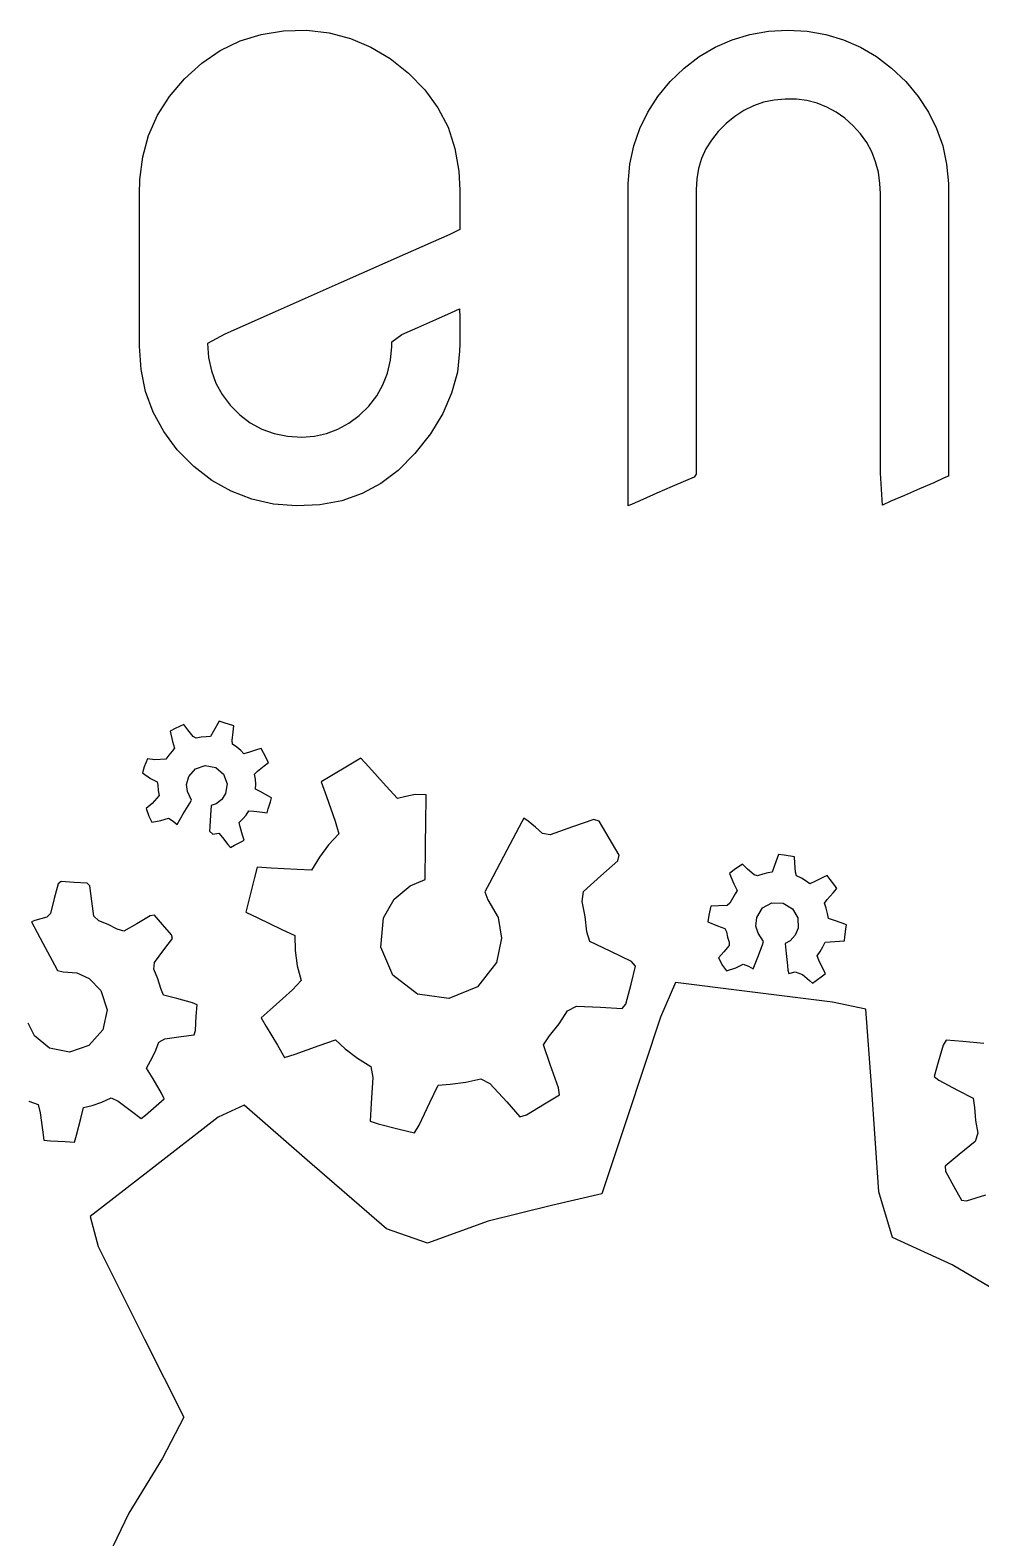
# Model space of a CAD drawing. Header units: metres. Extents: x 1284 to 1630, y 1792 to 2073.
# Drawn here: x 1463.15 to 1471.06, y 1857.79 to 1870.33 of the extents above; entities that cross this region are included whole.
import ezdxf

# ---------------------------------------------------------------- set-up
doc = ezdxf.new("R2010")
doc.units = ezdxf.units.M

msp = doc.modelspace()

# ---------------------------------------------------------------- linework, layer by layer
at = {"layer": 'COMPONENT0'}
for p, q in [((1464.734, 1870.162, 0.001), (1464.899, 1870.242, 0.001)), ((1464.899, 1870.242, 0.001), (1465.075, 1870.296, 0.001)), ((1465.075, 1870.296, 0.001), (1465.261, 1870.326, 0.001)), ((1465.261, 1870.326, 0.001), (1465.454, 1870.33, 0.001)), ((1465.454, 1870.33, 0.001), (1465.639, 1870.309, 0.001)), ((1465.639, 1870.309, 0.001), (1465.816, 1870.263, 0.001)), ((1465.816, 1870.263, 0.001), (1465.985, 1870.191, 0.001)), ((1468.851, 1870.191, 0.001), (1468.99, 1870.252, 0.001)), ((1468.99, 1870.252, 0.001), (1469.138, 1870.296, 0.001)), ((1469.138, 1870.296, 0.001), (1469.292, 1870.322, 0.001)), ((1469.292, 1870.322, 0.001), (1469.454, 1870.331, 0.001)), ((1469.454, 1870.331, 0.001), (1469.616, 1870.322, 0.001)), ((1469.616, 1870.322, 0.001), (1469.77, 1870.296, 0.001)), ((1469.77, 1870.296, 0.001), (1469.918, 1870.252, 0.001)), ((1469.918, 1870.252, 0.001), (1470.058, 1870.191, 0.001)), ((1464.58, 1870.057, 0.001), (1464.734, 1870.162, 0.001)), ((1465.985, 1870.191, 0.001), (1466.147, 1870.095, 0.001)), ((1466.147, 1870.095, 0.001), (1466.3, 1869.973, 0.001)), ((1468.593, 1870.016, 0.001), (1468.718, 1870.112, 0.001)), ((1468.718, 1870.112, 0.001), (1468.851, 1870.191, 0.001)), ((1470.058, 1870.191, 0.001), (1470.191, 1870.112, 0.001)), ((1470.191, 1870.112, 0.001), (1470.317, 1870.016, 0.001)), ((1464.436, 1869.927, 0.001), (1464.58, 1870.057, 0.001)), ((1466.3, 1869.973, 0.001), (1466.436, 1869.835, 0.001)), ((1468.476, 1869.903, 0.001), (1468.593, 1870.016, 0.001)), ((1470.317, 1870.016, 0.001), (1470.436, 1869.903, 0.001)), ((1464.311, 1869.78, 0.001), (1464.436, 1869.927, 0.001)), ((1468.374, 1869.78, 0.001), (1468.476, 1869.903, 0.001)), ((1470.436, 1869.903, 0.001), (1470.538, 1869.78, 0.001)), ((1464.212, 1869.623, 0.001), (1464.311, 1869.78, 0.001)), ((1466.436, 1869.835, 0.001), (1466.544, 1869.686, 0.001)), ((1468.29, 1869.65, 0.001), (1468.374, 1869.78, 0.001)), ((1469.253, 1869.731, 0.001), (1469.169, 1869.702, 0.001)), ((1469.341, 1869.75, 0.001), (1469.253, 1869.731, 0.001)), ((1469.433, 1869.758, 0.001), (1469.341, 1869.75, 0.001)), ((1469.525, 1869.756, 0.001), (1469.433, 1869.758, 0.001)), ((1469.613, 1869.745, 0.001), (1469.525, 1869.756, 0.001)), ((1469.697, 1869.723, 0.001), (1469.613, 1869.745, 0.001)), ((1469.778, 1869.691, 0.001), (1469.697, 1869.723, 0.001)), ((1470.538, 1869.78, 0.001), (1470.624, 1869.65, 0.001)), ((1464.138, 1869.456, 0.001), (1464.212, 1869.623, 0.001)), ((1466.544, 1869.686, 0.001), (1466.628, 1869.524, 0.001)), ((1468.223, 1869.513, 0.001), (1468.29, 1869.65, 0.001)), ((1469.012, 1869.614, 0.001), (1468.94, 1869.555, 0.001)), ((1469.088, 1869.663, 0.001), (1469.012, 1869.614, 0.001)), ((1469.169, 1869.702, 0.001), (1469.088, 1869.663, 0.001)), ((1469.855, 1869.649, 0.001), (1469.778, 1869.691, 0.001)), ((1469.928, 1869.598, 0.001), (1469.855, 1869.649, 0.001)), ((1469.998, 1869.536, 0.001), (1469.928, 1869.598, 0.001)), ((1470.624, 1869.65, 0.001), (1470.691, 1869.513, 0.001)), ((1466.628, 1869.524, 0.001), (1466.686, 1869.348, 0.001)), ((1468.173, 1869.368, 0.001), (1468.223, 1869.513, 0.001)), ((1468.874, 1869.488, 0.001), (1468.818, 1869.417, 0.001)), ((1468.94, 1869.555, 0.001), (1468.874, 1869.488, 0.001)), ((1470.059, 1869.468, 0.001), (1469.998, 1869.536, 0.001)), ((1470.11, 1869.396, 0.001), (1470.059, 1869.468, 0.001)), ((1470.691, 1869.513, 0.001), (1470.742, 1869.368, 0.001)), ((1464.089, 1869.278, 0.001), (1464.138, 1869.456, 0.001)), ((1466.686, 1869.348, 0.001), (1466.718, 1869.159, 0.001)), ((1468.141, 1869.217, 0.001), (1468.173, 1869.368, 0.001)), ((1468.772, 1869.343, 0.001), (1468.736, 1869.264, 0.001)), ((1468.818, 1869.417, 0.001), (1468.772, 1869.343, 0.001)), ((1470.152, 1869.319, 0.001), (1470.11, 1869.396, 0.001)), ((1470.742, 1869.368, 0.001), (1470.774, 1869.217, 0.001)), ((1464.066, 1869.09, 0.001), (1464.089, 1869.278, 0.001)), ((1468.736, 1869.264, 0.001), (1468.711, 1869.181, 0.001)), ((1470.184, 1869.236, 0.001), (1470.152, 1869.319, 0.001)), ((1470.207, 1869.149, 0.001), (1470.184, 1869.236, 0.001)), ((1466.718, 1869.159, 0.001), (1466.726, 1869.001, 0.001)), ((1468.127, 1869.057, 0.001), (1468.141, 1869.217, 0.001)), ((1468.696, 1869.094, 0.001), (1468.691, 1869.003, 0.001)), ((1468.711, 1869.181, 0.001), (1468.696, 1869.094, 0.001)), ((1470.22, 1869.057, 0.001), (1470.207, 1869.149, 0.001)), ((1470.774, 1869.217, 0.001), (1470.789, 1869.057, 0.001)), ((1464.063, 1868.966, 0.001), (1464.066, 1869.09, 0.001)), ((1464.063, 1868.754, 0.001), (1464.063, 1868.966, 0.001)), ((1466.726, 1869.001, 0.001), (1466.726, 1868.962, 0.001)), ((1468.126, 1868.929, 0.001), (1468.127, 1869.057, 0.001)), ((1468.691, 1869.003, 0.001), (1468.691, 1868.746, 0.001)), ((1470.224, 1868.973, 0.001), (1470.22, 1869.057, 0.001)), ((1470.224, 1868.72, 0.001), (1470.224, 1868.973, 0.001)), ((1470.789, 1869.057, 0.001), (1470.79, 1868.936, 0.001)), ((1466.726, 1868.962, 0.001), (1466.726, 1868.886, 0.001)), ((1466.726, 1868.886, 0.001), (1466.726, 1868.797, 0.001)), ((1468.126, 1868.592, 0.001), (1468.126, 1868.929, 0.001)), ((1470.79, 1868.936, 0.001), (1470.79, 1868.631, 0.001)), ((1464.063, 1868.43, 0.001), (1464.063, 1868.754, 0.001)), ((1466.726, 1868.797, 0.001), (1466.726, 1868.718, 0.001)), ((1466.726, 1868.718, 0.001), (1466.726, 1868.673, 0.001)), ((1468.691, 1868.746, 0.001), (1468.691, 1868.324, 0.001)), ((1470.224, 1868.255, 0.001), (1470.224, 1868.72, 0.001)), ((1466.643, 1868.633, 0.001), (1466.273, 1868.469, 0.001)), ((1466.726, 1868.673, 0.001), (1466.643, 1868.633, 0.001)), ((1468.126, 1868.078, 0.001), (1468.126, 1868.592, 0.001)), ((1470.79, 1868.631, 0.001), (1470.79, 1868.165, 0.001)), ((1466.273, 1868.469, 0.001), (1465.74, 1868.232, 0.001)), ((1464.063, 1868.086, 0.001), (1464.063, 1868.43, 0.001)), ((1465.74, 1868.232, 0.001), (1465.191, 1867.988, 0.001)), ((1468.691, 1868.324, 0.001), (1468.691, 1867.807, 0.001)), ((1470.224, 1867.683, 0.001), (1470.224, 1868.255, 0.001)), ((1470.79, 1868.165, 0.001), (1470.79, 1867.634, 0.001)), ((1464.063, 1867.813, 0.001), (1464.063, 1868.086, 0.001)), ((1465.191, 1867.988, 0.001), (1464.772, 1867.802, 0.001)), ((1466.527, 1867.926, 0.001), (1466.656, 1867.983, 0.001)), ((1466.656, 1867.983, 0.001), (1466.723, 1868.013, 0.001)), ((1466.723, 1868.013, 0.001), (1466.726, 1867.938, 0.001)), ((1468.126, 1867.492, 0.001), (1468.126, 1868.078, 0.001)), ((1466.244, 1867.8, 0.001), (1466.377, 1867.859, 0.001)), ((1466.377, 1867.859, 0.001), (1466.527, 1867.926, 0.001)), ((1466.726, 1867.938, 0.001), (1466.726, 1867.858, 0.001)), ((1466.726, 1867.858, 0.001), (1466.726, 1867.777, 0.001)), ((1464.063, 1867.702, 0.001), (1464.063, 1867.813, 0.001)), ((1464.772, 1867.802, 0.001), (1464.628, 1867.725, 0.001)), ((1464.628, 1867.725, 0.001), (1464.637, 1867.608, 0.001)), ((1466.161, 1867.7, 0.001), (1466.162, 1867.74, 0.001)), ((1466.162, 1867.74, 0.001), (1466.244, 1867.8, 0.001)), ((1466.726, 1867.719, 0.001), (1466.725, 1867.663, 0.001)), ((1466.726, 1867.777, 0.001), (1466.726, 1867.719, 0.001)), ((1468.691, 1867.807, 0.001), (1468.691, 1867.29, 0.001)), ((1464.076, 1867.509, 0.001), (1464.063, 1867.702, 0.001)), ((1464.637, 1867.608, 0.001), (1464.66, 1867.498, 0.001)), ((1466.15, 1867.586, 0.001), (1466.161, 1867.7, 0.001)), ((1466.725, 1867.663, 0.001), (1466.706, 1867.487, 0.001)), ((1470.224, 1867.112, 0.001), (1470.224, 1867.683, 0.001)), ((1470.79, 1867.634, 0.001), (1470.79, 1867.136, 0.001)), ((1464.113, 1867.326, 0.001), (1464.076, 1867.509, 0.001)), ((1464.66, 1867.498, 0.001), (1464.698, 1867.396, 0.001)), ((1466.087, 1867.381, 0.001), (1466.125, 1867.48, 0.001)), ((1466.125, 1867.48, 0.001), (1466.15, 1867.586, 0.001)), ((1466.706, 1867.487, 0.001), (1466.658, 1867.313, 0.001)), ((1468.126, 1866.942, 0.001), (1468.126, 1867.492, 0.001)), ((1464.698, 1867.396, 0.001), (1464.75, 1867.301, 0.001)), ((1466.035, 1867.289, 0.001), (1466.087, 1867.381, 0.001)), ((1464.176, 1867.154, 0.001), (1464.113, 1867.326, 0.001)), ((1464.75, 1867.301, 0.001), (1464.816, 1867.212, 0.001)), ((1464.816, 1867.212, 0.001), (1464.896, 1867.132, 0.001)), ((1465.969, 1867.204, 0.001), (1466.035, 1867.289, 0.001)), ((1466.658, 1867.313, 0.001), (1466.584, 1867.143, 0.001)), ((1468.691, 1867.29, 0.001), (1468.691, 1866.868, 0.001)), ((1464.264, 1866.993, 0.001), (1464.176, 1867.154, 0.001)), ((1464.896, 1867.132, 0.001), (1464.984, 1867.065, 0.001)), ((1465.803, 1867.062, 0.001), (1465.889, 1867.127, 0.001)), ((1465.889, 1867.127, 0.001), (1465.969, 1867.204, 0.001)), ((1466.584, 1867.143, 0.001), (1466.482, 1866.975, 0.001)), ((1470.224, 1866.647, 0.001), (1470.224, 1867.112, 0.001)), ((1470.79, 1867.136, 0.001), (1470.79, 1866.767, 0.001)), ((1464.377, 1866.842, 0.001), (1464.264, 1866.993, 0.001)), ((1464.984, 1867.065, 0.001), (1465.08, 1867.013, 0.001)), ((1465.08, 1867.013, 0.001), (1465.183, 1866.977, 0.001)), ((1465.183, 1866.977, 0.001), (1465.294, 1866.955, 0.001)), ((1465.517, 1866.955, 0.001), (1465.617, 1866.976, 0.001)), ((1465.617, 1866.976, 0.001), (1465.712, 1867.012, 0.001)), ((1465.712, 1867.012, 0.001), (1465.803, 1867.062, 0.001)), ((1466.482, 1866.975, 0.001), (1466.352, 1866.81, 0.001)), ((1464.515, 1866.703, 0.001), (1464.377, 1866.842, 0.001)), ((1465.294, 1866.955, 0.001), (1465.412, 1866.947, 0.001)), ((1465.412, 1866.947, 0.001), (1465.517, 1866.955, 0.001)), ((1468.126, 1866.534, 0.001), (1468.126, 1866.942, 0.001)), ((1468.691, 1866.868, 0.001), (1468.691, 1866.639, 0.001)), ((1466.352, 1866.81, 0.001), (1466.214, 1866.67, 0.001)), ((1470.79, 1866.767, 0.001), (1470.79, 1866.622, 0.001)), ((1464.664, 1866.587, 0.001), (1464.515, 1866.703, 0.001)), ((1464.825, 1866.496, 0.001), (1464.664, 1866.587, 0.001)), ((1466.214, 1866.67, 0.001), (1466.069, 1866.561, 0.001)), ((1468.675, 1866.615, 0.001), (1468.602, 1866.583, 0.001)), ((1468.691, 1866.639, 0.001), (1468.675, 1866.615, 0.001)), ((1470.24, 1866.381, 0.001), (1470.224, 1866.647, 0.001)), ((1470.755, 1866.607, 0.001), (1470.667, 1866.568, 0.001)), ((1470.79, 1866.622, 0.001), (1470.755, 1866.607, 0.001)), ((1464.996, 1866.43, 0.001), (1464.825, 1866.496, 0.001)), ((1465.913, 1866.477, 0.001), (1465.744, 1866.418, 0.001)), ((1466.069, 1866.561, 0.001), (1465.913, 1866.477, 0.001)), ((1468.126, 1866.374, 0.001), (1468.126, 1866.534, 0.001)), ((1468.366, 1866.48, 0.001), (1468.248, 1866.428, 0.001)), ((1468.492, 1866.535, 0.001), (1468.366, 1866.48, 0.001)), ((1468.602, 1866.583, 0.001), (1468.492, 1866.535, 0.001)), ((1470.423, 1866.462, 0.001), (1470.312, 1866.413, 0.001)), ((1470.549, 1866.517, 0.001), (1470.423, 1866.462, 0.001)), ((1470.667, 1866.568, 0.001), (1470.549, 1866.517, 0.001)), ((1465.177, 1866.39, 0.001), (1464.996, 1866.43, 0.001)), ((1465.369, 1866.375, 0.001), (1465.177, 1866.39, 0.001)), ((1465.563, 1866.384, 0.001), (1465.369, 1866.375, 0.001)), ((1465.744, 1866.418, 0.001), (1465.563, 1866.384, 0.001)), ((1468.16, 1866.389, 0.001), (1468.126, 1866.374, 0.001)), ((1468.248, 1866.428, 0.001), (1468.16, 1866.389, 0.001)), ((1470.312, 1866.413, 0.001), (1470.24, 1866.381, 0.001)), ((1464.725, 1864.585, 0.001), (1464.678, 1864.502, 0.001)), ((1464.767, 1864.572, 0.001), (1464.725, 1864.585, 0.001)), ((1464.359, 1864.523, 0.001), (1464.317, 1864.501, 0.001)), ((1464.317, 1864.501, 0.001), (1464.338, 1864.415, 0.001)), ((1464.43, 1864.556, 0.001), (1464.359, 1864.523, 0.001)), ((1464.465, 1864.512, 0.001), (1464.43, 1864.556, 0.001)), ((1464.508, 1864.458, 0.001), (1464.465, 1864.512, 0.001)), ((1464.533, 1864.444, 0.001), (1464.508, 1864.458, 0.001)), ((1464.618, 1864.454, 0.001), (1464.575, 1864.451, 0.001)), ((1464.652, 1864.456, 0.001), (1464.618, 1864.454, 0.001)), ((1464.678, 1864.502, 0.001), (1464.652, 1864.456, 0.001)), ((1464.846, 1864.545, 0.001), (1464.767, 1864.572, 0.001)), ((1464.833, 1864.425, 0.001), (1464.841, 1864.495, 0.001)), ((1464.841, 1864.495, 0.001), (1464.846, 1864.545, 0.001)), ((1464.335, 1864.335, 0.001), (1464.307, 1864.303, 0.001)), ((1464.354, 1864.359, 0.001), (1464.335, 1864.335, 0.001)), ((1464.338, 1864.415, 0.001), (1464.354, 1864.359, 0.001)), ((1464.575, 1864.451, 0.001), (1464.533, 1864.444, 0.001)), ((1464.837, 1864.393, 0.001), (1464.833, 1864.425, 0.001)), ((1464.872, 1864.369, 0.001), (1464.837, 1864.393, 0.001)), ((1464.905, 1864.34, 0.001), (1464.872, 1864.369, 0.001)), ((1464.931, 1864.314, 0.001), (1464.905, 1864.34, 0.001)), ((1464.977, 1864.328, 0.001), (1464.931, 1864.314, 0.001)), ((1465.045, 1864.348, 0.001), (1464.977, 1864.328, 0.001)), ((1465.075, 1864.356, 0.001), (1465.045, 1864.348, 0.001)), ((1465.093, 1864.321, 0.001), (1465.075, 1864.356, 0.001)), ((1464.102, 1864.204, 0.001), (1464.086, 1864.154, 0.001)), ((1464.13, 1864.27, 0.001), (1464.102, 1864.204, 0.001)), ((1464.189, 1864.263, 0.001), (1464.13, 1864.27, 0.001)), ((1464.282, 1864.268, 0.001), (1464.189, 1864.263, 0.001)), ((1464.307, 1864.303, 0.001), (1464.282, 1864.268, 0.001)), ((1464.529, 1864.188, 0.001), (1464.609, 1864.216, 0.001)), ((1464.609, 1864.216, 0.001), (1464.697, 1864.2, 0.001)), ((1465.043, 1864.169, 0.001), (1465.099, 1864.214, 0.001)), ((1465.134, 1864.242, 0.001), (1465.093, 1864.321, 0.001)), ((1465.099, 1864.214, 0.001), (1465.134, 1864.242, 0.001)), ((1465.805, 1864.219, 0.001), (1465.647, 1864.125, 0.001)), ((1465.904, 1864.278, 0.001), (1465.805, 1864.219, 0.001)), ((1465.97, 1864.206, 0.001), (1465.904, 1864.278, 0.001)), ((1466.114, 1864.045, 0.001), (1465.97, 1864.206, 0.001)), ((1464.086, 1864.154, 0.001), (1464.155, 1864.109, 0.001)), ((1464.155, 1864.109, 0.001), (1464.209, 1864.079, 0.001)), ((1464.209, 1864.079, 0.001), (1464.216, 1864.051, 0.001)), ((1464.454, 1864.057, 0.001), (1464.472, 1864.124, 0.001)), ((1464.472, 1864.124, 0.001), (1464.529, 1864.188, 0.001)), ((1464.697, 1864.2, 0.001), (1464.762, 1864.143, 0.001)), ((1464.762, 1864.143, 0.001), (1464.791, 1864.063, 0.001)), ((1465.018, 1864.144, 0.001), (1465.043, 1864.169, 0.001)), ((1465.026, 1864.103, 0.001), (1465.018, 1864.144, 0.001)), ((1465.029, 1864.06, 0.001), (1465.026, 1864.103, 0.001)), ((1465.647, 1864.125, 0.001), (1465.574, 1864.081, 0.001)), ((1465.574, 1864.081, 0.001), (1465.617, 1863.957, 0.001)), ((1464.225, 1863.967, 0.001), (1464.169, 1863.899, 0.001)), ((1464.216, 1864.051, 0.001), (1464.219, 1864.008, 0.001)), ((1464.219, 1864.008, 0.001), (1464.225, 1863.967, 0.001)), ((1464.461, 1863.999, 0.001), (1464.454, 1864.057, 0.001)), ((1464.496, 1863.928, 0.001), (1464.461, 1863.999, 0.001)), ((1464.779, 1863.983, 0.001), (1464.747, 1863.933, 0.001)), ((1464.791, 1864.063, 0.001), (1464.779, 1863.983, 0.001)), ((1465.028, 1864.019, 0.001), (1465.029, 1864.06, 0.001)), ((1465.065, 1863.999, 0.001), (1465.028, 1864.019, 0.001)), ((1465.129, 1863.964, 0.001), (1465.065, 1863.999, 0.001)), ((1465.161, 1863.946, 0.001), (1465.129, 1863.964, 0.001)), ((1465.617, 1863.957, 0.001), (1465.689, 1863.753, 0.001)), ((1466.208, 1863.941, 0.001), (1466.114, 1864.045, 0.001)), ((1466.276, 1863.958, 0.001), (1466.208, 1863.941, 0.001)), ((1466.355, 1863.975, 0.001), (1466.276, 1863.958, 0.001)), ((1466.446, 1863.971, 0.001), (1466.355, 1863.975, 0.001)), ((1466.446, 1863.902, 0.001), (1466.446, 1863.971, 0.001)), ((1464.169, 1863.899, 0.001), (1464.119, 1863.858, 0.001)), ((1464.119, 1863.858, 0.001), (1464.14, 1863.795, 0.001)), ((1464.426, 1863.813, 0.001), (1464.48, 1863.902, 0.001)), ((1464.48, 1863.902, 0.001), (1464.496, 1863.928, 0.001)), ((1464.658, 1863.882, 0.001), (1464.653, 1863.803, 0.001)), ((1464.7, 1863.898, 0.001), (1464.658, 1863.882, 0.001)), ((1464.747, 1863.933, 0.001), (1464.7, 1863.898, 0.001)), ((1464.949, 1863.804, 0.001), (1464.972, 1863.839, 0.001)), ((1464.972, 1863.839, 0.001), (1465.012, 1863.835, 0.001)), ((1465.012, 1863.835, 0.001), (1465.084, 1863.827, 0.001)), ((1465.084, 1863.827, 0.001), (1465.123, 1863.823, 0.001)), ((1465.123, 1863.823, 0.001), (1465.132, 1863.855, 0.001)), ((1465.132, 1863.855, 0.001), (1465.151, 1863.913, 0.001)), ((1465.151, 1863.913, 0.001), (1465.161, 1863.946, 0.001)), ((1466.444, 1863.791, 0.001), (1466.446, 1863.902, 0.001)), ((1464.14, 1863.795, 0.001), (1464.166, 1863.746, 0.001)), ((1464.166, 1863.746, 0.001), (1464.241, 1863.758, 0.001)), ((1464.241, 1863.758, 0.001), (1464.304, 1863.777, 0.001)), ((1464.304, 1863.777, 0.001), (1464.343, 1863.753, 0.001)), ((1464.343, 1863.753, 0.001), (1464.375, 1863.726, 0.001)), ((1464.375, 1863.726, 0.001), (1464.426, 1863.813, 0.001)), ((1464.646, 1863.708, 0.001), (1464.644, 1863.67, 0.001)), ((1464.653, 1863.803, 0.001), (1464.646, 1863.708, 0.001)), ((1464.891, 1863.742, 0.001), (1464.921, 1863.772, 0.001)), ((1464.899, 1863.707, 0.001), (1464.891, 1863.742, 0.001)), ((1464.92, 1863.637, 0.001), (1464.899, 1863.707, 0.001)), ((1464.921, 1863.772, 0.001), (1464.949, 1863.804, 0.001)), ((1465.689, 1863.753, 0.001), (1465.72, 1863.648, 0.001)), ((1466.441, 1863.505, 0.001), (1466.444, 1863.791, 0.001)), ((1467.243, 1863.747, 0.001), (1467.118, 1863.511, 0.001)), ((1467.259, 1863.779, 0.001), (1467.243, 1863.747, 0.001)), ((1467.296, 1863.752, 0.001), (1467.259, 1863.779, 0.001)), ((1467.357, 1863.703, 0.001), (1467.296, 1863.752, 0.001)), ((1467.415, 1863.651, 0.001), (1467.357, 1863.703, 0.001)), ((1467.662, 1863.705, 0.001), (1467.477, 1863.64, 0.001)), ((1467.841, 1863.768, 0.001), (1467.662, 1863.705, 0.001)), ((1467.885, 1863.752, 0.001), (1467.841, 1863.768, 0.001)), ((1467.969, 1863.611, 0.001), (1467.885, 1863.752, 0.001)), ((1464.644, 1863.67, 0.001), (1464.673, 1863.644, 0.001)), ((1464.673, 1863.644, 0.001), (1464.723, 1863.653, 0.001)), ((1464.723, 1863.653, 0.001), (1464.752, 1863.617, 0.001)), ((1464.752, 1863.617, 0.001), (1464.798, 1863.56, 0.001)), ((1464.852, 1863.553, 0.001), (1464.907, 1863.582, 0.001)), ((1464.907, 1863.582, 0.001), (1464.932, 1863.595, 0.001)), ((1464.932, 1863.595, 0.001), (1464.92, 1863.637, 0.001)), ((1465.72, 1863.648, 0.001), (1465.634, 1863.556, 0.001)), ((1467.477, 1863.64, 0.001), (1467.415, 1863.651, 0.001)), ((1468.052, 1863.471, 0.001), (1467.969, 1863.611, 0.001)), ((1464.798, 1863.56, 0.001), (1464.818, 1863.535, 0.001)), ((1464.818, 1863.535, 0.001), (1464.852, 1863.553, 0.001)), ((1465.558, 1863.453, 0.001), (1465.493, 1863.345, 0.001)), ((1465.634, 1863.556, 0.001), (1465.558, 1863.453, 0.001)), ((1466.438, 1863.302, 0.001), (1466.441, 1863.505, 0.001)), ((1467.118, 1863.511, 0.001), (1466.973, 1863.238, 0.001)), ((1468.041, 1863.424, 0.001), (1468.052, 1863.471, 0.001)), ((1469.377, 1863.477, 0.001), (1469.343, 1863.383, 0.001)), ((1469.423, 1863.47, 0.001), (1469.377, 1863.477, 0.001)), ((1469.51, 1863.457, 0.001), (1469.423, 1863.47, 0.001)), ((1469.513, 1863.404, 0.001), (1469.51, 1863.457, 0.001)), ((1465.041, 1863.37, 0.001), (1465.017, 1863.274, 0.001)), ((1465.157, 1863.363, 0.001), (1465.041, 1863.37, 0.001)), ((1465.373, 1863.352, 0.001), (1465.157, 1863.363, 0.001)), ((1465.493, 1863.345, 0.001), (1465.373, 1863.352, 0.001)), ((1467.899, 1863.297, 0.001), (1468.041, 1863.424, 0.001)), ((1469.009, 1863.348, 0.001), (1468.968, 1863.317, 0.001)), ((1469.076, 1863.394, 0.001), (1469.009, 1863.348, 0.001)), ((1469.12, 1863.355, 0.001), (1469.076, 1863.394, 0.001)), ((1469.174, 1863.307, 0.001), (1469.12, 1863.355, 0.001)), ((1469.325, 1863.33, 0.001), (1469.289, 1863.322, 0.001)), ((1469.343, 1863.383, 0.001), (1469.325, 1863.33, 0.001)), ((1469.517, 1863.329, 0.001), (1469.513, 1863.404, 0.001)), ((1469.526, 1863.298, 0.001), (1469.517, 1863.329, 0.001)), ((1463.386, 1863.232, 0.001), (1463.354, 1863.11, 0.001)), ((1463.411, 1863.25, 0.001), (1463.386, 1863.232, 0.001)), ((1463.52, 1863.244, 0.001), (1463.411, 1863.25, 0.001)), ((1463.627, 1863.238, 0.001), (1463.52, 1863.244, 0.001)), ((1463.649, 1863.215, 0.001), (1463.627, 1863.238, 0.001)), ((1463.667, 1863.089, 0.001), (1463.649, 1863.215, 0.001)), ((1465.017, 1863.274, 0.001), (1464.972, 1863.096, 0.001)), ((1466.181, 1863.103, 0.001), (1466.313, 1863.215, 0.001)), ((1466.313, 1863.215, 0.001), (1466.438, 1863.268, 0.001)), ((1466.438, 1863.268, 0.001), (1466.438, 1863.302, 0.001)), ((1466.973, 1863.238, 0.001), (1466.935, 1863.165, 0.001)), ((1467.755, 1863.167, 0.001), (1467.899, 1863.297, 0.001)), ((1468.968, 1863.317, 0.001), (1469.005, 1863.232, 0.001)), ((1469.005, 1863.232, 0.001), (1469.032, 1863.177, 0.001)), ((1469.203, 1863.297, 0.001), (1469.174, 1863.307, 0.001)), ((1469.245, 1863.312, 0.001), (1469.203, 1863.297, 0.001)), ((1469.289, 1863.322, 0.001), (1469.245, 1863.312, 0.001)), ((1469.568, 1863.278, 0.001), (1469.526, 1863.298, 0.001)), ((1469.607, 1863.255, 0.001), (1469.568, 1863.278, 0.001)), ((1469.638, 1863.232, 0.001), (1469.607, 1863.255, 0.001)), ((1469.683, 1863.254, 0.001), (1469.638, 1863.232, 0.001)), ((1469.751, 1863.287, 0.001), (1469.683, 1863.254, 0.001)), ((1469.78, 1863.301, 0.001), (1469.751, 1863.287, 0.001)), ((1469.806, 1863.268, 0.001), (1469.78, 1863.301, 0.001)), ((1469.845, 1863.217, 0.001), (1469.806, 1863.268, 0.001)), ((1469.862, 1863.193, 0.001), (1469.845, 1863.217, 0.001)), ((1463.354, 1863.11, 0.001), (1463.322, 1862.984, 0.001)), ((1463.684, 1862.962, 0.001), (1463.667, 1863.089, 0.001)), ((1464.972, 1863.096, 0.001), (1464.946, 1862.996, 0.001)), ((1466.092, 1862.948, 0.001), (1466.181, 1863.103, 0.001)), ((1466.935, 1863.165, 0.001), (1466.96, 1863.099, 0.001)), ((1466.96, 1863.099, 0.001), (1467.044, 1862.951, 0.001)), ((1467.744, 1863.085, 0.001), (1467.755, 1863.167, 0.001)), ((1467.77, 1862.961, 0.001), (1467.744, 1863.085, 0.001)), ((1468.993, 1863.111, 0.001), (1468.973, 1863.07, 0.001)), ((1469.017, 1863.149, 0.001), (1468.993, 1863.111, 0.001)), ((1469.032, 1863.177, 0.001), (1469.017, 1863.149, 0.001)), ((1469.243, 1863.031, 0.001), (1469.322, 1863.074, 0.001)), ((1469.322, 1863.074, 0.001), (1469.416, 1863.072, 0.001)), ((1469.758, 1863.071, 0.001), (1469.78, 1863.101, 0.001)), ((1469.78, 1863.101, 0.001), (1469.831, 1863.158, 0.001)), ((1469.831, 1863.158, 0.001), (1469.862, 1863.193, 0.001)), ((1463.292, 1862.954, 0.001), (1463.242, 1862.942, 0.001)), ((1463.322, 1862.984, 0.001), (1463.292, 1862.954, 0.001)), ((1463.725, 1862.925, 0.001), (1463.684, 1862.962, 0.001)), ((1464.152, 1862.966, 0.001), (1464.039, 1862.9, 0.001)), ((1464.186, 1862.971, 0.001), (1464.152, 1862.966, 0.001)), ((1464.254, 1862.894, 0.001), (1464.186, 1862.971, 0.001)), ((1464.946, 1862.996, 0.001), (1465.046, 1862.948, 0.001)), ((1465.046, 1862.948, 0.001), (1465.241, 1862.855, 0.001)), ((1466.069, 1862.705, 0.001), (1466.092, 1862.948, 0.001)), ((1467.044, 1862.951, 0.001), (1467.074, 1862.78, 0.001)), ((1467.782, 1862.834, 0.001), (1467.77, 1862.961, 0.001)), ((1468.798, 1862.971, 0.001), (1468.79, 1862.917, 0.001)), ((1468.815, 1863.045, 0.001), (1468.798, 1862.971, 0.001)), ((1468.878, 1863.049, 0.001), (1468.815, 1863.045, 0.001)), ((1468.949, 1863.053, 0.001), (1468.878, 1863.049, 0.001)), ((1468.973, 1863.07, 0.001), (1468.949, 1863.053, 0.001)), ((1469.189, 1862.881, 0.001), (1469.196, 1862.953, 0.001)), ((1469.196, 1862.953, 0.001), (1469.243, 1863.031, 0.001)), ((1469.416, 1863.072, 0.001), (1469.493, 1863.025, 0.001)), ((1469.493, 1863.025, 0.001), (1469.538, 1862.948, 0.001)), ((1469.538, 1862.948, 0.001), (1469.539, 1862.862, 0.001)), ((1469.774, 1863.03, 0.001), (1469.758, 1863.071, 0.001)), ((1469.785, 1862.986, 0.001), (1469.774, 1863.03, 0.001)), ((1469.791, 1862.943, 0.001), (1469.785, 1862.986, 0.001)), ((1463.193, 1862.926, 0.001), (1463.165, 1862.916, 0.001)), ((1463.165, 1862.916, 0.001), (1463.259, 1862.739, 0.001)), ((1463.242, 1862.942, 0.001), (1463.193, 1862.926, 0.001)), ((1463.803, 1862.894, 0.001), (1463.725, 1862.925, 0.001)), ((1463.878, 1862.854, 0.001), (1463.803, 1862.894, 0.001)), ((1463.933, 1862.837, 0.001), (1463.878, 1862.854, 0.001)), ((1464.039, 1862.9, 0.001), (1463.933, 1862.837, 0.001)), ((1464.329, 1862.809, 0.001), (1464.254, 1862.894, 0.001)), ((1465.241, 1862.855, 0.001), (1465.354, 1862.802, 0.001)), ((1467.808, 1862.751, 0.001), (1467.782, 1862.834, 0.001)), ((1468.79, 1862.917, 0.001), (1468.87, 1862.882, 0.001)), ((1468.87, 1862.882, 0.001), (1468.931, 1862.861, 0.001)), ((1468.931, 1862.861, 0.001), (1468.944, 1862.833, 0.001)), ((1468.944, 1862.833, 0.001), (1468.953, 1862.789, 0.001)), ((1469.207, 1862.822, 0.001), (1469.189, 1862.881, 0.001)), ((1469.253, 1862.752, 0.001), (1469.207, 1862.822, 0.001)), ((1469.539, 1862.862, 0.001), (1469.514, 1862.804, 0.001)), ((1469.833, 1862.929, 0.001), (1469.791, 1862.943, 0.001)), ((1469.905, 1862.904, 0.001), (1469.833, 1862.929, 0.001)), ((1469.942, 1862.891, 0.001), (1469.905, 1862.904, 0.001)), ((1469.928, 1862.791, 0.001), (1469.937, 1862.855, 0.001)), ((1469.937, 1862.855, 0.001), (1469.942, 1862.891, 0.001)), ((1463.259, 1862.739, 0.001), (1463.356, 1862.558, 0.001)), ((1464.266, 1862.683, 0.001), (1464.338, 1862.778, 0.001)), ((1464.338, 1862.778, 0.001), (1464.329, 1862.809, 0.001)), ((1465.354, 1862.802, 0.001), (1465.358, 1862.678, 0.001)), ((1466.168, 1862.471, 0.001), (1466.069, 1862.705, 0.001)), ((1467.074, 1862.78, 0.001), (1467.032, 1862.577, 0.001)), ((1467.976, 1862.671, 0.001), (1467.808, 1862.751, 0.001)), ((1468.967, 1862.718, 0.001), (1468.922, 1862.667, 0.001)), ((1468.953, 1862.789, 0.001), (1468.967, 1862.747, 0.001)), ((1468.967, 1862.747, 0.001), (1468.967, 1862.718, 0.001)), ((1469.204, 1862.623, 0.001), (1469.243, 1862.725, 0.001)), ((1469.243, 1862.725, 0.001), (1469.253, 1862.752, 0.001)), ((1469.473, 1862.759, 0.001), (1469.431, 1862.736, 0.001)), ((1469.431, 1862.736, 0.001), (1469.44, 1862.653, 0.001)), ((1469.514, 1862.804, 0.001), (1469.473, 1862.759, 0.001)), ((1469.724, 1862.668, 0.001), (1469.746, 1862.707, 0.001)), ((1469.746, 1862.707, 0.001), (1469.765, 1862.747, 0.001)), ((1469.765, 1862.747, 0.001), (1469.807, 1862.75, 0.001)), ((1469.807, 1862.75, 0.001), (1469.883, 1862.754, 0.001)), ((1469.883, 1862.754, 0.001), (1469.924, 1862.757, 0.001)), ((1469.924, 1862.757, 0.001), (1469.928, 1862.791, 0.001)), ((1464.181, 1862.522, 0.001), (1464.186, 1862.577, 0.001)), ((1464.186, 1862.577, 0.001), (1464.266, 1862.683, 0.001)), ((1465.358, 1862.678, 0.001), (1465.375, 1862.551, 0.001)), ((1467.032, 1862.577, 0.001), (1466.872, 1862.375, 0.001)), ((1468.154, 1862.586, 0.001), (1467.976, 1862.671, 0.001)), ((1468.188, 1862.548, 0.001), (1468.154, 1862.586, 0.001)), ((1468.922, 1862.667, 0.001), (1468.877, 1862.616, 0.001)), ((1468.877, 1862.616, 0.001), (1468.91, 1862.554, 0.001)), ((1469.165, 1862.524, 0.001), (1469.204, 1862.623, 0.001)), ((1469.44, 1862.653, 0.001), (1469.45, 1862.553, 0.001)), ((1469.697, 1862.632, 0.001), (1469.724, 1862.668, 0.001)), ((1469.713, 1862.597, 0.001), (1469.697, 1862.632, 0.001)), ((1469.746, 1862.528, 0.001), (1469.713, 1862.597, 0.001)), ((1463.356, 1862.558, 0.001), (1463.381, 1862.51, 0.001)), ((1463.381, 1862.51, 0.001), (1463.427, 1862.499, 0.001)), ((1463.427, 1862.499, 0.001), (1463.54, 1862.491, 0.001)), ((1463.54, 1862.491, 0.001), (1463.645, 1862.444, 0.001)), ((1464.214, 1862.443, 0.001), (1464.181, 1862.522, 0.001)), ((1465.375, 1862.551, 0.001), (1465.406, 1862.427, 0.001)), ((1466.373, 1862.313, 0.001), (1466.168, 1862.471, 0.001)), ((1468.15, 1862.397, 0.001), (1468.188, 1862.548, 0.001)), ((1468.91, 1862.554, 0.001), (1468.945, 1862.508, 0.001)), ((1468.945, 1862.508, 0.001), (1469.021, 1862.534, 0.001)), ((1469.021, 1862.534, 0.001), (1469.083, 1862.564, 0.001)), ((1469.083, 1862.564, 0.001), (1469.128, 1862.546, 0.001)), ((1469.128, 1862.546, 0.001), (1469.165, 1862.524, 0.001)), ((1469.45, 1862.553, 0.001), (1469.454, 1862.514, 0.001)), ((1469.454, 1862.514, 0.001), (1469.462, 1862.485, 0.001)), ((1469.462, 1862.485, 0.001), (1469.516, 1862.501, 0.001)), ((1469.516, 1862.501, 0.001), (1469.576, 1862.477, 0.001)), ((1469.576, 1862.477, 0.001), (1469.633, 1862.427, 0.001)), ((1469.691, 1862.429, 0.001), (1469.742, 1862.468, 0.001)), ((1469.742, 1862.468, 0.001), (1469.766, 1862.487, 0.001)), ((1469.766, 1862.487, 0.001), (1469.746, 1862.528, 0.001)), ((1463.645, 1862.444, 0.001), (1463.741, 1862.346, 0.001)), ((1463.741, 1862.346, 0.001), (1463.793, 1862.183, 0.001)), ((1464.239, 1862.362, 0.001), (1464.214, 1862.443, 0.001)), ((1464.261, 1862.306, 0.001), (1464.239, 1862.362, 0.001)), ((1465.334, 1862.351, 0.001), (1465.174, 1862.207, 0.001)), ((1465.406, 1862.427, 0.001), (1465.334, 1862.351, 0.001)), ((1466.872, 1862.375, 0.001), (1466.636, 1862.278, 0.001)), ((1468.108, 1862.232, 0.001), (1468.15, 1862.397, 0.001)), ((1468.519, 1862.412, 0.001), (1468.396, 1862.122, 0.001)), ((1469.072, 1862.342, 0.001), (1468.519, 1862.412, 0.001)), ((1469.825, 1862.247, 0.001), (1469.072, 1862.342, 0.001)), ((1469.633, 1862.427, 0.001), (1469.659, 1862.405, 0.001)), ((1469.659, 1862.405, 0.001), (1469.691, 1862.429, 0.001)), ((1464.372, 1862.277, 0.001), (1464.261, 1862.306, 0.001)), ((1464.504, 1862.243, 0.001), (1464.372, 1862.277, 0.001)), ((1464.541, 1862.226, 0.001), (1464.504, 1862.243, 0.001)), ((1464.535, 1862.13, 0.001), (1464.541, 1862.226, 0.001)), ((1465.174, 1862.207, 0.001), (1465.074, 1862.118, 0.001)), ((1466.636, 1862.278, 0.001), (1466.373, 1862.313, 0.001)), ((1467.622, 1862.175, 0.001), (1467.696, 1862.215, 0.001)), ((1467.696, 1862.215, 0.001), (1467.897, 1862.205, 0.001)), ((1467.897, 1862.205, 0.001), (1468.076, 1862.195, 0.001)), ((1468.076, 1862.195, 0.001), (1468.108, 1862.232, 0.001)), ((1470.104, 1862.189, 0.001), (1469.825, 1862.247, 0.001)), ((1463.188, 1861.967, 0.001), (1463.136, 1862.073, 0.001)), ((1463.793, 1862.183, 0.001), (1463.758, 1862.017, 0.001)), ((1464.528, 1862.013, 0.001), (1464.535, 1862.13, 0.001)), ((1465.074, 1862.118, 0.001), (1465.115, 1862.046, 0.001)), ((1467.553, 1862.067, 0.001), (1467.622, 1862.175, 0.001)), ((1468.396, 1862.122, 0.001), (1468.118, 1861.285, 0.001)), ((1470.149, 1861.557, 0.001), (1470.104, 1862.189, 0.001)), ((1463.313, 1861.864, 0.001), (1463.188, 1861.967, 0.001)), ((1463.758, 1862.017, 0.001), (1463.642, 1861.886, 0.001)), ((1464.273, 1861.943, 0.001), (1464.409, 1861.962, 0.001)), ((1464.409, 1861.962, 0.001), (1464.518, 1861.977, 0.001)), ((1464.518, 1861.977, 0.001), (1464.528, 1862.013, 0.001)), ((1465.115, 1862.046, 0.001), (1465.209, 1861.889, 0.001)), ((1467.421, 1861.893, 0.001), (1467.473, 1861.968, 0.001)), ((1467.473, 1861.968, 0.001), (1467.553, 1862.067, 0.001)), ((1463.479, 1861.832, 0.001), (1463.313, 1861.864, 0.001)), ((1463.642, 1861.886, 0.001), (1463.479, 1861.832, 0.001)), ((1464.154, 1861.76, 0.001), (1464.193, 1861.836, 0.001)), ((1464.193, 1861.836, 0.001), (1464.223, 1861.915, 0.001)), ((1464.223, 1861.915, 0.001), (1464.273, 1861.943, 0.001)), ((1465.209, 1861.889, 0.001), (1465.269, 1861.787, 0.001)), ((1465.356, 1861.816, 0.001), (1465.557, 1861.887, 0.001)), ((1465.557, 1861.887, 0.001), (1465.692, 1861.934, 0.001)), ((1465.692, 1861.934, 0.001), (1465.774, 1861.861, 0.001)), ((1465.774, 1861.861, 0.001), (1465.875, 1861.782, 0.001)), ((1467.479, 1861.73, 0.001), (1467.421, 1861.893, 0.001)), ((1470.747, 1861.891, 0.001), (1470.705, 1861.748, 0.001)), ((1470.771, 1861.933, 0.001), (1470.747, 1861.891, 0.001)), ((1470.91, 1861.92, 0.001), (1470.771, 1861.933, 0.001)), ((1471.085, 1861.904, 0.001), (1470.91, 1861.92, 0.001)), ((1464.122, 1861.7, 0.001), (1464.154, 1861.76, 0.001)), ((1464.175, 1861.61, 0.001), (1464.122, 1861.7, 0.001)), ((1465.269, 1861.787, 0.001), (1465.356, 1861.816, 0.001)), ((1465.875, 1861.782, 0.001), (1465.986, 1861.713, 0.001)), ((1465.986, 1861.713, 0.001), (1466.002, 1861.621, 0.001)), ((1467.547, 1861.536, 0.001), (1467.479, 1861.73, 0.001)), ((1470.705, 1861.748, 0.001), (1470.671, 1861.63, 0.001)), ((1464.246, 1861.49, 0.001), (1464.175, 1861.61, 0.001)), ((1466.002, 1861.621, 0.001), (1465.99, 1861.409, 0.001)), ((1466.647, 1861.567, 0.001), (1466.776, 1861.582, 0.001)), ((1466.776, 1861.582, 0.001), (1466.9, 1861.611, 0.001)), ((1466.9, 1861.611, 0.001), (1466.977, 1861.572, 0.001)), ((1466.977, 1861.572, 0.001), (1467.116, 1861.418, 0.001)), ((1470.671, 1861.63, 0.001), (1470.711, 1861.598, 0.001)), ((1470.711, 1861.598, 0.001), (1470.865, 1861.517, 0.001)), ((1463.749, 1861.415, 0.001), (1463.828, 1861.451, 0.001)), ((1463.828, 1861.451, 0.001), (1463.885, 1861.425, 0.001)), ((1464.202, 1861.387, 0.001), (1464.267, 1861.445, 0.001)), ((1464.267, 1861.445, 0.001), (1464.246, 1861.49, 0.001)), ((1466.478, 1861.414, 0.001), (1466.546, 1861.557, 0.001)), ((1466.546, 1861.557, 0.001), (1466.647, 1861.567, 0.001)), ((1467.431, 1861.402, 0.001), (1467.556, 1861.476, 0.001)), ((1467.556, 1861.476, 0.001), (1467.547, 1861.536, 0.001)), ((1470.211, 1860.67, 0.001), (1470.149, 1861.557, 0.001)), ((1470.865, 1861.517, 0.001), (1470.995, 1861.449, 0.001)), ((1470.995, 1861.449, 0.001), (1471.006, 1861.373, 0.001)), ((1463.141, 1861.425, 0.001), (1463.221, 1861.396, 0.001)), ((1463.221, 1861.396, 0.001), (1463.236, 1861.328, 0.001)), ((1463.236, 1861.328, 0.001), (1463.256, 1861.187, 0.001)), ((1463.574, 1861.279, 0.001), (1463.598, 1861.371, 0.001)), ((1463.598, 1861.371, 0.001), (1463.668, 1861.389, 0.001)), ((1463.668, 1861.389, 0.001), (1463.749, 1861.415, 0.001)), ((1463.885, 1861.425, 0.001), (1463.997, 1861.34, 0.001)), ((1463.997, 1861.34, 0.001), (1464.076, 1861.28, 0.001)), ((1464.112, 1861.307, 0.001), (1464.202, 1861.387, 0.001)), ((1464.932, 1861.392, 0.001), (1464.718, 1861.292, 0.001)), ((1465.458, 1860.935, 0.001), (1464.932, 1861.392, 0.001)), ((1465.99, 1861.409, 0.001), (1465.982, 1861.259, 0.001)), ((1466.387, 1861.225, 0.001), (1466.478, 1861.414, 0.001)), ((1467.116, 1861.418, 0.001), (1467.226, 1861.295, 0.001)), ((1467.28, 1861.312, 0.001), (1467.431, 1861.402, 0.001)), ((1471.006, 1861.373, 0.001), (1471.014, 1861.265, 0.001)), ((1463.538, 1861.142, 0.001), (1463.574, 1861.279, 0.001)), ((1464.076, 1861.28, 0.001), (1464.112, 1861.307, 0.001)), ((1464.718, 1861.292, 0.001), (1464.133, 1860.838, 0.001)), ((1465.982, 1861.259, 0.001), (1466.046, 1861.237, 0.001)), ((1466.046, 1861.237, 0.001), (1466.221, 1861.192, 0.001)), ((1466.221, 1861.192, 0.001), (1466.35, 1861.16, 0.001)), ((1466.35, 1861.16, 0.001), (1466.387, 1861.225, 0.001)), ((1467.226, 1861.295, 0.001), (1467.28, 1861.312, 0.001)), ((1468.118, 1861.285, 0.001), (1467.908, 1860.653, 0.001)), ((1471.014, 1861.265, 0.001), (1471.033, 1861.157, 0.001)), ((1463.256, 1861.187, 0.001), (1463.268, 1861.099, 0.001)), ((1463.268, 1861.099, 0.001), (1463.322, 1861.095, 0.001)), ((1463.322, 1861.095, 0.001), (1463.443, 1861.088, 0.001)), ((1463.443, 1861.088, 0.001), (1463.522, 1861.084, 0.001)), ((1463.522, 1861.084, 0.001), (1463.538, 1861.142, 0.001)), ((1471.011, 1861.09, 0.001), (1470.88, 1860.981, 0.001)), ((1471.033, 1861.157, 0.001), (1471.011, 1861.09, 0.001)), ((1470.88, 1860.981, 0.001), (1470.762, 1860.883, 0.001)), ((1464.133, 1860.838, 0.001), (1463.652, 1860.464, 0.001)), ((1466.116, 1860.364, 0.001), (1465.458, 1860.935, 0.001)), ((1470.762, 1860.883, 0.001), (1470.764, 1860.842, 0.001)), ((1470.764, 1860.842, 0.001), (1470.834, 1860.716, 0.001)), ((1470.834, 1860.716, 0.001), (1470.897, 1860.6, 0.001)), ((1467.908, 1860.653, 0.001), (1467.489, 1860.557, 0.001)), ((1470.325, 1860.291, 0.001), (1470.211, 1860.67, 0.001)), ((1470.897, 1860.6, 0.001), (1470.94, 1860.595, 0.001)), ((1470.94, 1860.595, 0.001), (1471.1, 1860.646, 0.001)), ((1463.652, 1860.464, 0.001), (1463.719, 1860.216, 0.001)), ((1467.489, 1860.557, 0.001), (1466.963, 1860.427, 0.001)), ((1466.457, 1860.244, 0.001), (1466.116, 1860.364, 0.001)), ((1466.963, 1860.427, 0.001), (1466.457, 1860.244, 0.001)), ((1463.719, 1860.216, 0.001), (1464.105, 1859.446, 0.001)), ((1470.822, 1860.064, 0.001), (1470.325, 1860.291, 0.001)), ((1471.287, 1859.788, 0.001), (1470.822, 1860.064, 0.001)), ((1464.105, 1859.446, 0.001), (1464.431, 1858.796, 0.001)), ((1464.431, 1858.796, 0.001), (1464.255, 1858.455, 0.001)), ((1464.255, 1858.455, 0.001), (1463.973, 1857.999, 0.001)), ((1463.973, 1857.999, 0.001), (1463.738, 1857.511, 0.001))]:
    msp.add_line(p, q, dxfattribs=at)

doc.saveas('drawing.dxf')
